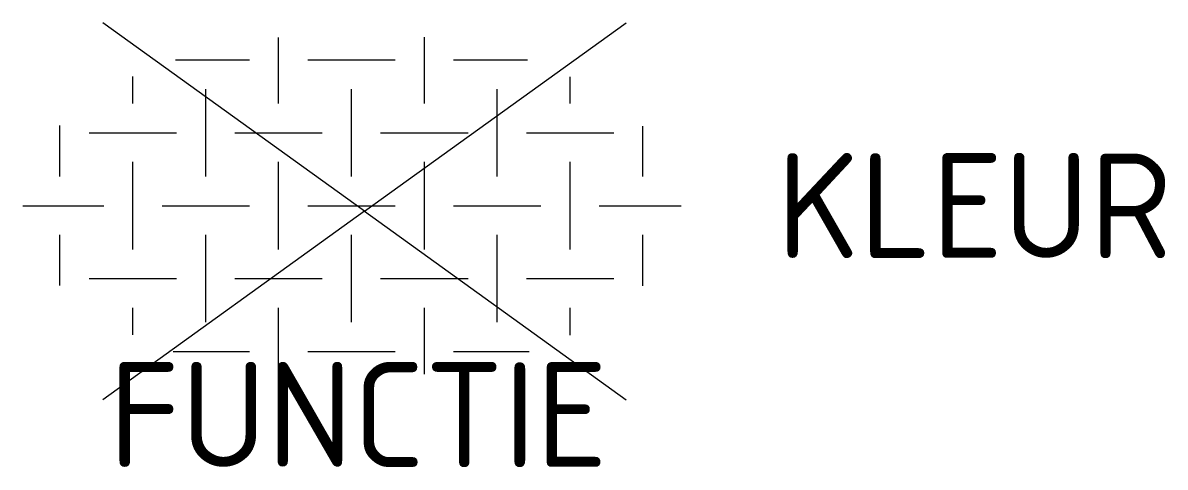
# Model space of a CAD drawing. Extents: x -5.6 to 14, y -4.5 to 3.1.
import ezdxf
from ezdxf.enums import TextEntityAlignment as Align

# ---------------------------------------------------------------- set-up
doc = ezdxf.new("R2010")
doc.units = 0
doc.styles.add('NLCS-ISO', font='NLCS-ISO.ttf')

msp = doc.modelspace()

# ---------------------------------------------------------------- linework, layer by layer
for p, q in [((0.223, -0.096), (-4.267, 3.136)), ((0.223, -0.096), (4.712, 3.136)), ((-1.25, 2.5), (-1.25, 2.886)), ((1.25, 2.5), (1.25, 2.892)), ((-3.019, 2.5), (-2.5, 2.5)), ((-2.5, 2.5), (-1.75, 2.5)), ((-1.25, 1.75), (-1.25, 2.5)), ((-0.75, 2.5), (0, 2.5)), ((0, 2.5), (0.75, 2.5)), ((1.25, 1.75), (1.25, 2.5)), ((1.75, 2.5), (2.5, 2.5)), ((2.5, 2.5), (3.02, 2.5)), ((-3.75, 1.75), (-3.75, 2.214)), ((3.75, 1.75), (3.75, 2.209)), ((-2.5, 0.5), (-2.5, 2)), ((0, 0.5), (0, 2)), ((2.5, 0.5), (2.5, 2)), ((-5, 0.5), (-5, 1.378)), ((-4.5, 1.25), (-3, 1.25)), ((-2, 1.25), (-0.5, 1.25)), ((0.5, 1.25), (2, 1.25)), ((3, 1.25), (4.5, 1.25)), ((5, 0.5), (5, 1.364)), ((-3.75, 0), (-3.75, 0.75)), ((-1.25, 0), (-1.25, 0.75)), ((1.25, 0), (1.25, 0.75)), ((3.75, 0), (3.75, 0.75)), ((-5.637, 0), (-5, 0)), ((-5, 0), (-4.25, 0)), ((-3.75, -0.75), (-3.75, 0)), ((-3.25, 0), (-2.5, 0)), ((-2.5, 0), (-1.75, 0)), ((-1.25, -0.75), (-1.25, 0)), ((-0.75, 0), (0, 0)), ((0, 0), (0.75, 0)), ((1.25, -0.75), (1.25, 0)), ((1.75, 0), (2.5, 0)), ((2.5, 0), (3.25, 0)), ((3.75, -0.75), (3.75, 0)), ((4.25, 0), (5, 0)), ((5, 0), (5.658, 0)), ((0.223, -0.096), (-4.267, -3.329)), ((0.223, -0.096), (4.712, -3.329)), ((-5, -1.37), (-5, -0.5)), ((-2.5, -2), (-2.5, -0.5)), ((0, -2), (0, -0.5)), ((2.5, -2), (2.5, -0.5)), ((5, -1.377), (5, -0.5)), ((-4.5, -1.25), (-3, -1.25)), ((-2, -1.25), (-0.5, -1.25)), ((0.5, -1.25), (2, -1.25)), ((3, -1.25), (4.5, -1.25)), ((-3.75, -2.215), (-3.75, -1.75)), ((-1.25, -2.5), (-1.25, -1.75)), ((1.25, -2.5), (1.25, -1.75)), ((3.75, -2.221), (3.75, -1.75)), ((-3.059, -2.5), (-2.5, -2.5)), ((-2.5, -2.5), (-1.75, -2.5)), ((-1.25, -2.893), (-1.25, -2.5)), ((-0.75, -2.5), (0, -2.5)), ((0, -2.5), (0.75, -2.5)), ((1.25, -2.889), (1.25, -2.5)), ((1.75, -2.5), (2.5, -2.5)), ((2.5, -2.5), (3.047, -2.5))]:
    msp.add_line(p, q)

# ---------------------------------------------------------------- texts
at = {"style": 'NLCS-ISO'}
msp.add_attdef('KLEUR', text='', height=1.8, dxfattribs=at).set_placement((7.295, 0), align=Align.MIDDLE_LEFT)
at = {"style": 'NLCS-ISO', "flags": 1}
msp.add_attdef('FUNCTIE', text='', height=1.8, dxfattribs=at).set_placement((0.116, -3.585), align=Align.MIDDLE_CENTER)

doc.saveas('drawing.dxf')
